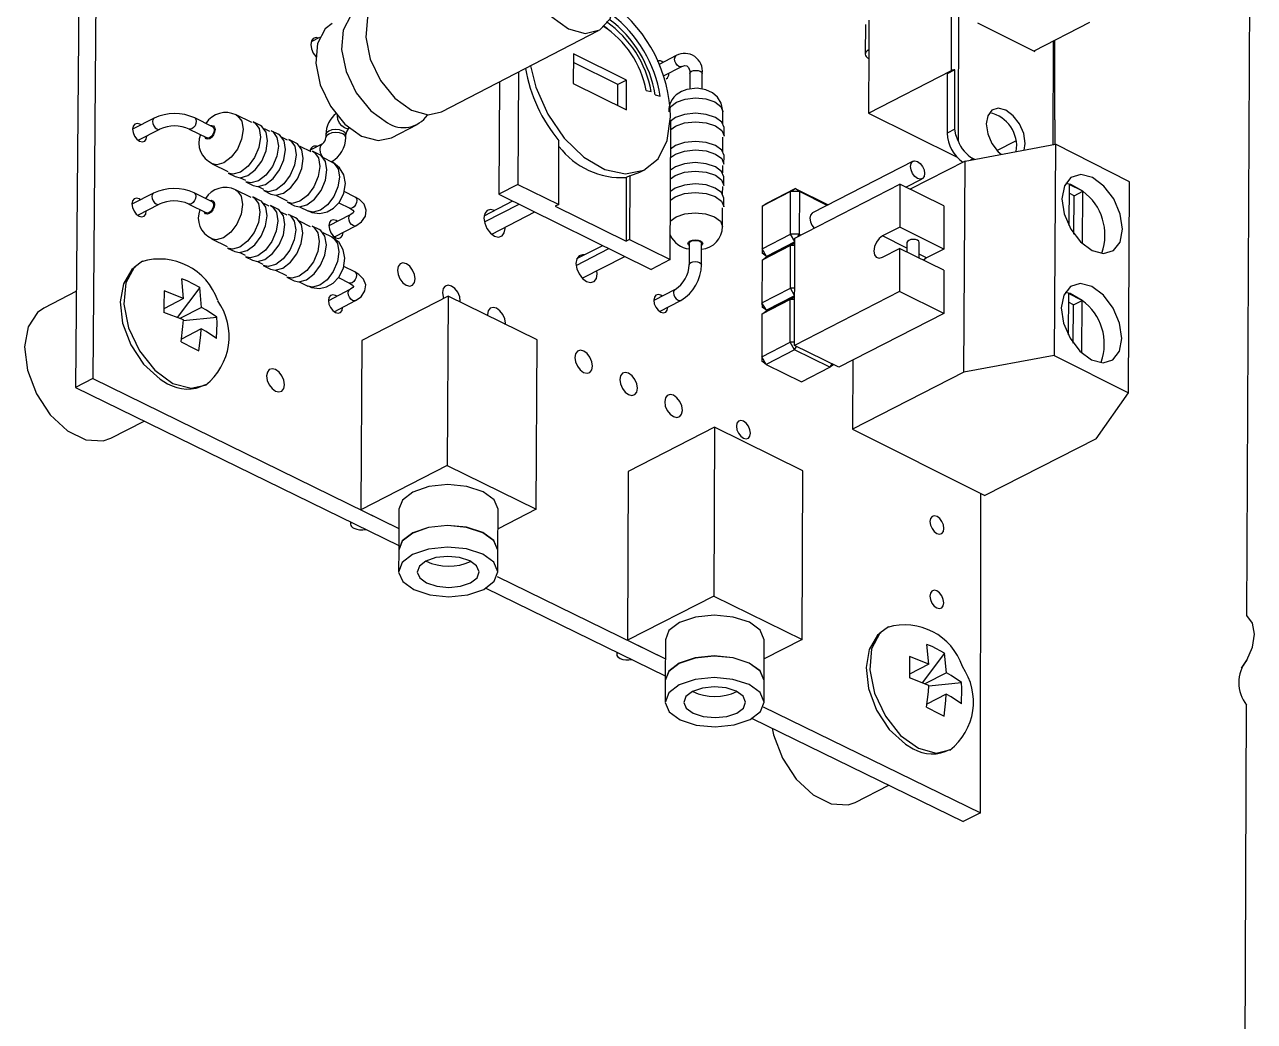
# Model space of a CAD drawing. Extents: x 0 to 155, y 0 to 203.
# Drawn here: x 88.17 to 97, y 145.72 to 152.87 of the extents above; entities that cross this region are included whole.
import ezdxf

# ---------------------------------------------------------------- set-up
doc = ezdxf.new("R2010")
doc.units = 0
doc.layers.get('0').update_dxf_attribs({"linetype": 'CONTINUOUS'})

msp = doc.modelspace()

# ---------------------------------------------------------------- linework, layer by layer
at = {"color": 7, "linetype": 'CONTINUOUS'}
for p, q in [((88.6174, 159.4259), (88.5393, 150.2662)), ((96.943, 148.6303), (96.9737, 155.5012)), ((88.6886, 153.4061), (88.6628, 150.3301)), ((94.2305, 152.9011), (94.2299, 152.6889)), ((91.164, 152.2435), (92.2904, 152.8267)), ((92.3553, 152.8391), (92.3267, 152.8603)), ((94.2055, 152.8701), (94.2048, 152.6578)), ((95.4145, 152.6795), (95.0125, 152.88)), ((95.8128, 152.8845), (95.4145, 152.6795)), ((90.2906, 152.7779), (90.2288, 152.7458)), ((95.5637, 152.1877), (95.5645, 152.7567)), ((92.1109, 152.6606), (92.1099, 152.4469)), ((92.4915, 152.472), (92.1109, 152.6606)), ((92.8477, 152.6472), (92.726, 152.5843)), ((94.2299, 152.6889), (94.2286, 152.2338)), ((95.4145, 152.6795), (95.4208, 152.6763)), ((95.4208, 152.6763), (95.4208, 152.6827)), ((92.4299, 152.4401), (92.1106, 152.5983)), ((92.7576, 152.5013), (92.8882, 152.5688)), ((94.8474, 152.5449), (94.7928, 152.5168)), ((94.8465, 152.1194), (94.8474, 152.5449)), ((91.5812, 152.4595), (91.5769, 151.6534)), ((91.7168, 152.5297), (91.7126, 151.7235)), ((92.4915, 152.472), (92.4299, 152.4401)), ((92.4906, 152.2584), (92.4915, 152.472)), ((92.7953, 152.5195), (92.7953, 152.5208)), ((92.9464, 152.5196), (92.946, 152.407)), ((93.0343, 152.407), (93.0347, 152.5193)), ((94.2286, 152.2338), (94.8223, 152.5396)), ((94.7928, 152.5168), (94.7918, 152.0914)), ((92.1099, 152.4469), (92.4906, 152.2584)), ((92.4292, 152.2888), (92.4299, 152.4401)), ((92.6318, 152.3968), (92.6687, 152.3898)), ((92.6967, 152.3655), (92.7339, 152.3566)), ((89.1026, 152.1991), (88.9486, 152.1191)), ((89.5226, 152.1373), (89.3944, 152.2004)), ((89.8043, 152.167), (89.6919, 152.2224)), ((92.8436, 152.2032), (92.8051, 152.1752)), ((93.1834, 152.1603), (93.1837, 152.2446)), ((94.2286, 152.2338), (94.8637, 151.918)), ((95.5637, 152.188), (95.5634, 152.0107)), ((95.5637, 152.1873), (95.5637, 152.188)), ((88.9896, 152.0401), (89.1436, 152.1201)), ((89.1426, 152.1196), (89.1436, 152.1201)), ((89.3551, 152.1206), (89.4833, 152.0575)), ((89.8658, 152.1465), (89.8146, 152.1718)), ((89.9323, 152.1039), (89.8938, 152.1228)), ((89.9938, 152.0834), (89.9426, 152.1087)), ((90.5015, 152.1266), (90.5032, 152.1274)), ((90.8059, 152.0581), (90.991, 152.154)), ((92.805, 151.1841), (92.8089, 152.1627)), ((92.8089, 152.1627), (92.8088, 152.1781)), ((93.192, 152.0694), (93.1922, 152.1303)), ((94.8465, 152.1194), (94.7918, 152.0914)), ((89.0509, 152.0704), (89.0509, 152.072)), ((90.0603, 152.0408), (90.0218, 152.0597)), ((90.1218, 152.0204), (90.0706, 152.0456)), ((90.3117, 152.0142), (90.2236, 151.9685)), ((90.3357, 152.0816), (90.3356, 152.0602)), ((90.4776, 152.0592), (90.4777, 152.0806)), ((92.0052, 151.5791), (92.0074, 152.0371)), ((93.1827, 151.9587), (93.1831, 152.0618)), ((94.9214, 151.8914), (95.5683, 152.0116)), ((95.1497, 151.9676), (95.2845, 152.0369)), ((95.5683, 152.0116), (95.5593, 150.4953)), ((96.1014, 151.7427), (95.5683, 152.0116)), ((90.2295, 151.9573), (90.1498, 151.9966)), ((90.291, 151.9369), (90.2398, 151.9622)), ((92.8428, 152.0015), (92.8081, 151.9774)), ((93.1912, 151.8677), (93.1914, 151.9287)), ((89.519, 151.8713), (89.6314, 151.816)), ((90.3829, 151.8817), (90.319, 151.9132)), ((90.3736, 151.8863), (90.3771, 151.8881)), ((92.8422, 151.849), (92.8075, 151.825)), ((93.1822, 151.8062), (93.1824, 151.8601)), ((94.5478, 151.8902), (93.8258, 151.5189)), ((94.9214, 151.8914), (94.5272, 151.6887)), ((94.9113, 150.3754), (94.9214, 151.8914)), ((94.979, 151.9084), (94.9883, 151.9038)), ((89.6338, 151.8049), (89.6851, 151.7797)), ((89.7209, 151.7719), (89.7594, 151.753)), ((92.4905, 151.7732), (92.4885, 151.3155)), ((92.5152, 151.7859), (92.4905, 151.7732)), ((92.5152, 151.7859), (92.5132, 151.3282)), ((92.5152, 151.7859), (92.5883, 151.8114)), ((92.5883, 151.8114), (92.6253, 151.8305)), ((93.1907, 151.7152), (93.1909, 151.7762)), ((94.4955, 151.7045), (94.6125, 151.7646)), ((89.0983, 151.6614), (88.9442, 151.5815)), ((89.5185, 151.5997), (89.3903, 151.6628)), ((89.8003, 151.6297), (89.6879, 151.685)), ((89.7619, 151.7418), (89.8131, 151.7166)), ((89.849, 151.7089), (89.8874, 151.6899)), ((89.8899, 151.6788), (89.9411, 151.6536)), ((90.5461, 151.6329), (90.4668, 151.672)), ((91.7126, 151.7235), (91.5769, 151.6534)), ((91.7126, 151.7235), (92.0052, 151.5791)), ((92.8416, 151.6965), (92.8069, 151.6724)), ((93.1816, 151.6537), (93.1818, 151.7076)), ((93.6694, 151.6718), (93.4661, 151.5672)), ((93.4977, 151.5896), (93.701, 151.6942)), ((93.6684, 151.3656), (93.6694, 151.6718)), ((93.6694, 151.6718), (93.701, 151.6942)), ((93.7317, 151.672), (93.6694, 151.6718)), ((93.6991, 151.3388), (94.4522, 151.7259)), ((93.7317, 151.672), (93.701, 151.6942)), ((93.701, 151.6942), (93.9383, 151.5767)), ((93.7317, 151.672), (93.7308, 151.3658)), ((93.9313, 151.5732), (93.7317, 151.672)), ((94.4522, 151.7259), (94.4515, 151.417)), ((94.769, 151.5688), (94.4522, 151.7259)), ((95.6667, 151.7236), (95.665, 151.4276)), ((95.703, 151.6424), (95.6664, 151.6609)), ((95.7648, 151.6741), (95.6667, 151.7236)), ((95.703, 151.6424), (95.7648, 151.6741)), ((95.7626, 151.2972), (95.7648, 151.6741)), ((96.0932, 150.2272), (96.1014, 151.7427)), ((88.9852, 151.5025), (89.1393, 151.5824)), ((89.1384, 151.582), (89.1393, 151.5824)), ((89.351, 151.5829), (89.4792, 151.5198)), ((89.8619, 151.6093), (89.8106, 151.6345)), ((89.9284, 151.5666), (89.8899, 151.5856)), ((89.99, 151.5462), (89.9387, 151.5715)), ((89.977, 151.6459), (90.0567, 151.6066)), ((90.0592, 151.5955), (90.1103, 151.5703)), ((90.4284, 151.5919), (90.5069, 151.5532)), ((91.4703, 151.4987), (91.6756, 151.6047)), ((91.4721, 151.4539), (91.7209, 151.5823)), ((91.5769, 151.6534), (92.6692, 151.1142)), ((92.0052, 151.5791), (91.9805, 151.5663)), ((93.1901, 151.5627), (93.1904, 151.6237)), ((93.4661, 151.5672), (93.4977, 151.5896)), ((95.7014, 151.367), (95.703, 151.6424)), ((89.0466, 151.5328), (89.0466, 151.5343)), ((90.0564, 151.5036), (90.018, 151.5225)), ((90.118, 151.4832), (90.0668, 151.5084)), ((90.1462, 151.5625), (90.2102, 151.5311)), ((90.5104, 151.5058), (90.3566, 151.4263)), ((91.5252, 151.3658), (91.8353, 151.5259)), ((91.9805, 151.5663), (92.4885, 151.3155)), ((93.1808, 151.4213), (93.1813, 151.5551)), ((93.4661, 151.5672), (93.4651, 151.261)), ((94.769, 151.5688), (94.7684, 151.2599)), ((90.2258, 151.4203), (90.146, 151.4595)), ((90.2873, 151.3999), (90.2361, 151.4251)), ((90.3973, 151.3474), (90.5512, 151.4269)), ((91.6213, 151.4073), (91.6211, 151.4153)), ((94.4515, 151.417), (94.3279, 151.3535)), ((94.7684, 151.2599), (94.4515, 151.417)), ((89.5151, 151.3336), (89.6275, 151.2784)), ((90.3793, 151.3447), (90.3153, 151.3762)), ((90.4584, 151.3775), (90.4584, 151.379)), ((92.5132, 151.3282), (92.4885, 151.3155)), ((92.5132, 151.3282), (92.805, 151.1841)), ((93.4651, 151.261), (93.6684, 151.3656)), ((93.699, 151.3114), (93.4965, 151.2073)), ((93.4965, 151.2028), (93.699, 151.3069)), ((93.6682, 151.2848), (93.699, 151.3067)), ((93.7308, 151.3658), (93.6684, 151.3656)), ((93.699, 151.3133), (93.6684, 151.3656)), ((93.6968, 150.5685), (93.6991, 151.3388)), ((93.7221, 151.3506), (93.7308, 151.3658)), ((93.7308, 151.3658), (93.7415, 151.3605)), ((94.504, 151.3068), (94.5039, 151.2382)), ((94.5921, 151.1945), (94.5924, 151.3066)), ((89.63, 151.2672), (89.6813, 151.242)), ((89.7172, 151.2343), (89.7557, 151.2154)), ((92.1302, 151.1423), (92.3662, 151.2638)), ((92.1364, 151.1911), (92.3209, 151.2862)), ((92.9417, 151.3001), (92.9412, 151.1475)), ((93.0295, 151.1471), (93.0301, 151.2998)), ((93.6682, 151.2848), (93.4648, 151.1803)), ((93.4965, 151.2073), (93.4651, 151.261)), ((93.4651, 151.261), (93.4658, 151.2296)), ((93.4965, 151.2073), (93.4658, 151.2296)), ((93.6672, 150.9784), (93.6682, 151.2848)), ((93.699, 151.2849), (93.6682, 151.2848)), ((94.3275, 151.2008), (94.4512, 151.2643)), ((94.4512, 151.2643), (94.4505, 150.955)), ((94.7682, 151.1073), (94.4512, 151.2643)), ((94.7684, 151.2599), (94.6448, 151.1965)), ((89.7581, 151.2043), (89.8094, 151.1791)), ((89.8453, 151.1714), (89.8837, 151.1525)), ((89.8862, 151.1413), (89.9374, 151.1162)), ((90.5427, 151.0959), (90.4633, 151.135)), ((92.1748, 151.0501), (92.4804, 151.2074)), ((92.805, 151.1841), (92.6692, 151.1142)), ((93.4648, 151.1803), (93.4638, 150.8739)), ((93.4648, 151.1803), (93.4965, 151.2028)), ((93.4965, 151.2073), (93.501, 151.2051)), ((94.6448, 151.1965), (94.6222, 151.1796)), ((89.3147, 150.9046), (89.3017, 151.0469)), ((89.9734, 151.1084), (90.0531, 151.0692)), ((90.0556, 151.0581), (90.1068, 151.0329)), ((90.4251, 151.0548), (90.5035, 151.0162)), ((92.2815, 151.0817), (92.2795, 151.104)), ((94.7682, 151.1073), (94.7676, 150.7982)), ((88.5451, 150.9566), (88.3111, 150.8354)), ((89.3147, 150.9046), (89.1744, 150.9593)), ((89.43, 150.983), (89.2687, 150.7682)), ((89.443, 150.8407), (89.43, 150.983)), ((90.1427, 151.0252), (90.2067, 150.9938)), ((90.507, 150.969), (90.3531, 150.8895)), ((92.8412, 150.9704), (92.6876, 150.8915)), ((93.4638, 150.8739), (93.6672, 150.9784)), ((93.698, 150.9785), (93.6672, 150.9784)), ((93.6979, 150.9261), (93.6672, 150.9784)), ((94.4505, 150.955), (93.6968, 150.5685)), ((94.7676, 150.7982), (94.4505, 150.955)), ((89.3147, 150.9046), (89.173, 150.8313)), ((90.3937, 150.8106), (90.5477, 150.89)), ((91.2121, 150.9216), (90.5943, 150.6031)), ((91.2121, 150.9216), (91.2052, 149.7067)), ((91.85, 150.6076), (91.2121, 150.9216)), ((92.728, 150.8129), (92.8816, 150.8918)), ((93.667, 150.8975), (93.4635, 150.7931)), ((93.4953, 150.8202), (93.4638, 150.8739)), ((93.4638, 150.8739), (93.4646, 150.8425)), ((93.4952, 150.8156), (93.6978, 150.9196)), ((93.6979, 150.9242), (93.4953, 150.8202)), ((93.6661, 150.5908), (93.667, 150.8975)), ((93.667, 150.8975), (93.6978, 150.9195)), ((93.6978, 150.8977), (93.667, 150.8975)), ((95.6621, 150.9411), (95.6604, 150.6442)), ((95.6985, 150.8601), (95.6618, 150.8785)), ((95.7603, 150.8917), (95.6621, 150.9411)), ((95.6985, 150.8601), (95.7603, 150.8917)), ((95.7581, 150.5137), (95.7603, 150.8917)), ((89.3127, 150.751), (89.1724, 150.8058)), ((89.443, 150.8407), (89.2881, 150.7606)), ((90.455, 150.8407), (90.455, 150.8421)), ((93.4635, 150.7931), (93.4625, 150.4864)), ((93.4635, 150.7931), (93.4952, 150.8156)), ((93.4953, 150.8202), (93.4646, 150.8425)), ((93.4953, 150.8202), (93.4998, 150.8179)), ((94.7676, 150.7982), (94.0139, 150.412)), ((95.6969, 150.5836), (95.6985, 150.8601)), ((89.3124, 150.7461), (89.5535, 150.7706)), ((89.4411, 150.6872), (89.2985, 150.6135)), ((90.5943, 150.6031), (90.5866, 149.389)), ((91.844, 149.3936), (91.85, 150.6076)), ((93.4625, 150.4864), (93.6661, 150.5908)), ((93.6975, 150.5371), (93.494, 150.4327)), ((93.6969, 150.5909), (93.6661, 150.5908)), ((93.6975, 150.5371), (93.6661, 150.5908)), ((94.0139, 150.412), (93.6968, 150.5685)), ((93.6975, 150.5371), (93.7114, 150.5613)), ((93.9515, 150.4118), (93.6975, 150.5371)), ((93.494, 150.4327), (93.4625, 150.4864)), ((93.4625, 150.4864), (93.4633, 150.4551)), ((93.494, 150.4327), (93.4633, 150.4551)), ((93.494, 150.4327), (93.7479, 150.3075)), ((93.9653, 150.436), (93.9515, 150.4118)), ((93.9772, 150.4301), (93.9515, 150.4118)), ((94.1161, 150.4644), (94.1124, 149.9668)), ((95.5593, 150.4953), (94.9113, 150.3754)), ((95.5593, 150.4953), (96.0932, 150.2272)), ((93.7479, 150.3075), (93.9515, 150.4118)), ((94.9113, 150.3754), (94.1124, 149.9668)), ((88.6628, 150.3301), (88.5393, 150.2662)), ((88.5393, 150.2662), (90.858, 149.1324)), ((88.6628, 150.3301), (90.8587, 149.2559)), ((95.8622, 149.8987), (96.0932, 150.2272)), ((88.7935, 149.9029), (89.0313, 150.0256)), ((93.1221, 149.9816), (92.5042, 149.665)), ((93.1221, 149.9816), (93.1177, 148.7693)), ((93.7561, 149.6696), (93.1221, 149.9816)), ((94.1124, 149.9668), (95.0632, 149.4912)), ((95.8622, 149.8987), (95.0632, 149.4912)), ((91.2052, 149.7067), (90.5866, 149.389)), ((91.2052, 149.7067), (91.844, 149.3936)), ((92.5042, 149.665), (92.499, 148.4535)), ((93.7526, 148.4581), (93.7561, 149.6696)), ((95.0307, 147.2149), (95.0344, 149.5057)), ((90.5866, 149.389), (90.8587, 149.2559)), ((90.8596, 149.3935), (90.8578, 149.1011)), ((91.5694, 149.097), (91.571, 149.3894)), ((91.844, 149.3936), (91.5702, 149.2533)), ((90.5114, 149.3019), (90.5113, 149.2862)), ((90.8578, 149.0995), (90.8569, 148.9455)), ((91.5686, 148.9414), (91.5694, 149.0954)), ((91.5633, 148.9112), (92.7706, 148.3206)), ((91.4833, 148.8266), (92.7702, 148.1974)), ((93.1177, 148.7693), (92.499, 148.4535)), ((93.1177, 148.7693), (93.7526, 148.4581)), ((92.499, 148.4535), (92.7706, 148.3206)), ((92.7712, 148.4572), (92.77, 148.1654)), ((93.4794, 148.1628), (93.4804, 148.4546)), ((93.7526, 148.4581), (93.4799, 148.3192)), ((94.6607, 148.2818), (94.6468, 148.4233)), ((92.4216, 148.3678), (92.4215, 148.352)), ((94.6607, 148.2818), (94.5225, 148.3356)), ((94.773, 148.3605), (94.6122, 148.1475)), ((94.7869, 148.2189), (94.773, 148.3605)), ((94.6607, 148.2818), (94.522, 148.2112)), ((94.7869, 148.2189), (94.6315, 148.14)), ((92.77, 148.1638), (92.7694, 148.0101)), ((93.4789, 148.0075), (93.4794, 148.1612)), ((94.6596, 148.1291), (94.5214, 148.1829)), ((94.6595, 148.1263), (94.8952, 148.15)), ((94.7858, 148.0663), (94.6465, 147.9955)), ((93.4734, 147.9768), (95.0307, 147.2149)), ((96.9221, 143.9691), (96.9401, 147.9881)), ((93.3932, 147.8927), (94.9071, 147.1524)), ((94.1333, 147.2905), (94.3745, 147.4128)), ((95.0307, 147.2149), (94.9071, 147.1524))]:
    msp.add_line(p, q, dxfattribs=at)
at = {"color": 8, "linetype": 'CONTINUOUS'}
for p, q in [((94.8223, 152.5396), (94.8255, 153.9604)), ((94.8753, 153.9862), (94.871, 152.0367)), ((95.5529, 152.0088), (95.554, 152.7513)), ((90.3771, 151.8881), (90.3732, 151.8865)), ((94.979, 151.9084), (94.9596, 151.8985)), ((94.5039, 151.2663), (94.3279, 151.3535)), ((94.6448, 151.1965), (94.5922, 151.2226))]:
    msp.add_line(p, q, dxfattribs=at)
at = {"color": 7, "linetype": 'CONTINUOUS'}
for points in [[(92.0757, 152.8387), (92.1957, 152.8062), (92.2997, 152.8319), (92.3737, 152.9124), (92.4077, 153.0367), (92.3971, 153.1881), (92.3434, 153.3462), (92.2538, 153.4895), (92.1404, 153.5989), (92.0185, 153.6595), (91.9045, 153.6631), (91.8139, 153.6093), (91.7588, 153.5052), (91.7468, 153.3648), (91.7795, 153.2073), (91.8525, 153.0538), (91.9559, 152.9251), (92.0757, 152.8387)], [(90.6686, 152.9939), (90.6061, 152.9887), (90.5153, 152.9348), (90.4601, 152.8307), (90.4479, 152.6906), (90.4804, 152.5333), (90.5532, 152.3801), (90.6565, 152.2518), (90.7763, 152.1657)], [(90.7386, 153.0633), (90.6881, 153.0245), (90.6329, 152.9205), (90.6207, 152.7803), (90.6533, 152.623), (90.7261, 152.4698), (90.8294, 152.3414), (90.9492, 152.2552)], [(90.3808, 152.8774), (90.3303, 152.8387), (90.275, 152.7346), (90.2628, 152.5945), (90.2952, 152.4373), (90.368, 152.2841), (90.4713, 152.1559), (90.5911, 152.0698)], [(90.2817, 152.7732), (90.2648, 152.7764), (90.2447, 152.7703), (90.2312, 152.7529), (90.2264, 152.727), (90.2309, 152.6964), (90.244, 152.6659), (90.2639, 152.64), (90.267, 152.637)], [(94.2299, 152.6889), (94.2191, 152.6821), (94.2112, 152.6744), (94.2064, 152.666), (94.2049, 152.6573), (94.2067, 152.6486), (94.2119, 152.6402), (94.2202, 152.6326), (94.2297, 152.6267)], [(91.8039, 152.5749), (91.8419, 152.4211), (91.9265, 152.2284), (92.0444, 152.0562), (92.1851, 151.9199), (92.336, 151.8316), (92.4837, 151.7992), (92.6151, 151.8255), (92.7184, 151.908), (92.7847, 152.0395), (92.8079, 152.2082)], [(92.8882, 152.5688), (92.9092, 152.5761), (92.9239, 152.5753), (92.9377, 152.5622), (92.9452, 152.5378), (92.9464, 152.5196)], [(93.1828, 152.2445), (93.1837, 152.2502), (93.171, 152.3067), (93.1442, 152.3491), (93.108, 152.3803), (93.0615, 152.4022), (92.9992, 152.4132), (92.924, 152.4044), (92.8867, 152.3897)], [(90.9492, 152.2552), (91.0692, 152.2229), (91.164, 152.2435)], [(93.1922, 152.1303), (93.1922, 152.1318), (93.1757, 152.1711), (93.1308, 152.2042), (93.0644, 152.2262), (92.9864, 152.2338), (92.9089, 152.2257), (92.8436, 152.2032)], [(95.3451, 151.9701), (95.3518, 152.0181), (95.3413, 152.0879), (95.3111, 152.1576), (95.266, 152.2167), (95.2126, 152.2561), (95.1592, 152.2699), (95.1138, 152.2559), (95.0835, 152.2162), (95.0727, 152.157), (95.0832, 152.0872), (95.1134, 152.0174), (95.1586, 151.9583), (95.1798, 151.9394)], [(89.0098, 152.1509), (89.0002, 152.1567), (88.9806, 152.1617), (88.9639, 152.1566), (88.9526, 152.1422), (88.9486, 152.1207), (88.9523, 152.0954), (88.9632, 152.07), (88.9797, 152.0486), (88.9992, 152.0343), (89.0188, 152.0293), (89.0355, 152.0344), (89.0468, 152.0488), (89.0509, 152.0704)], [(89.5226, 152.1373), (89.5249, 152.1358), (89.5315, 152.1268), (89.5338, 152.1134), (89.5313, 152.0975), (89.5245, 152.0816), (89.5145, 152.068), (89.5026, 152.059), (89.4908, 152.0558), (89.4833, 152.0575)], [(89.6851, 151.7797), (89.7199, 151.7719), (89.7741, 151.7866), (89.8286, 151.8282), (89.8749, 151.8904), (89.9061, 151.9636), (89.9174, 152.0367), (89.9071, 152.0987), (89.8767, 152.14), (89.8658, 152.1465)], [(89.8146, 152.1718), (89.8255, 152.1652), (89.8558, 152.1239), (89.8662, 152.062), (89.8549, 151.9888), (89.8237, 151.9156), (89.7773, 151.8534), (89.7229, 151.8118)], [(89.9426, 152.1087), (89.9535, 152.1021), (89.9839, 152.0608), (89.9942, 151.9989), (89.9829, 151.9257), (89.9517, 151.8525), (89.9054, 151.7904), (89.851, 151.7488)], [(92.8087, 152.1181), (92.8433, 152.1422), (92.9086, 152.1647), (92.9862, 152.1728), (93.0641, 152.1653), (93.1306, 152.1433), (93.1755, 152.1101), (93.1919, 152.0709), (93.192, 152.0694)], [(94.871, 152.0367), (94.8543, 152.0787), (94.8465, 152.1194)], [(89.8131, 151.7166), (89.8479, 151.7089), (89.9022, 151.7236), (89.9566, 151.7652), (90.0029, 151.8273), (90.0341, 151.9005), (90.0454, 151.9736), (90.0351, 152.0356), (90.0047, 152.0769), (89.9938, 152.0834)], [(89.9411, 151.6536), (89.9759, 151.6459), (90.0302, 151.6605), (90.0846, 151.7021), (90.1309, 151.7642), (90.1621, 151.8374), (90.1734, 151.9106), (90.163, 151.9725), (90.1326, 152.0138), (90.1218, 152.0204)], [(90.0706, 152.0456), (90.0815, 152.039), (90.1119, 151.9977), (90.1222, 151.9358), (90.1109, 151.8627), (90.0797, 151.7895), (90.0334, 151.7273), (89.979, 151.6858)], [(90.5911, 152.0698), (90.7111, 152.0375), (90.8059, 152.0581)], [(93.1914, 151.9287), (93.1914, 151.9302), (93.175, 151.9694), (93.1301, 152.0026), (93.0636, 152.0246), (92.9856, 152.0321), (92.9081, 152.024), (92.8428, 152.0015)], [(90.1103, 151.5703), (90.1452, 151.5625), (90.1994, 151.5772), (90.2538, 151.6188), (90.3002, 151.6809), (90.3313, 151.754), (90.3426, 151.8272), (90.3322, 151.8891), (90.3018, 151.9304), (90.291, 151.9369)], [(90.2398, 151.9622), (90.2507, 151.9556), (90.2811, 151.9143), (90.2915, 151.8524), (90.2802, 151.7793), (90.249, 151.7061), (90.2027, 151.644), (90.1482, 151.6024)], [(92.8079, 151.9164), (92.8425, 151.9405), (92.9079, 151.963), (92.9854, 151.9711), (93.0634, 151.9636), (93.1299, 151.9416), (93.1748, 151.9084), (93.1912, 151.8692), (93.1912, 151.8677)], [(90.2113, 151.5335), (90.2347, 151.5214), (90.2922, 151.5147), (90.3439, 151.5262), (90.3905, 151.5526), (90.4325, 151.5961), (90.465, 151.6599), (90.4756, 151.7311), (90.4637, 151.7923), (90.4331, 151.8432), (90.3869, 151.8797), (90.382, 151.8811)], [(93.1909, 151.7762), (93.1909, 151.7777), (93.1744, 151.8169), (93.1295, 151.8501), (93.063, 151.8721), (92.9851, 151.8796), (92.9075, 151.8715), (92.8422, 151.849)], [(94.5803, 151.8884), (94.5996, 151.8741), (94.6159, 151.8528), (94.6268, 151.8276), (94.6306, 151.8023), (94.6267, 151.7809), (94.6158, 151.7666), (94.5994, 151.7615), (94.58, 151.7664), (94.5607, 151.7806), (94.5444, 151.802), (94.5335, 151.8272), (94.5297, 151.8524), (94.5336, 151.8739), (94.5446, 151.8882), (94.561, 151.8933), (94.5803, 151.8884)], [(89.7229, 151.8118), (89.6687, 151.7971), (89.6338, 151.8049)], [(89.851, 151.7488), (89.7967, 151.7341), (89.7619, 151.7418)], [(92.8073, 151.764), (92.8419, 151.788), (92.9073, 151.8105), (92.9848, 151.8186), (93.0628, 151.8111), (93.1293, 151.7891), (93.1742, 151.7559), (93.1907, 151.7167), (93.1907, 151.7152)], [(95.8344, 151.7731), (95.7512, 151.795), (95.6805, 151.7737), (95.6329, 151.7125), (95.6158, 151.6205), (95.6318, 151.5118), (95.6783, 151.4031), (95.7484, 151.3108), (95.8314, 151.249), (95.9145, 151.2271), (95.9852, 151.2485), (96.0327, 151.3098), (96.0498, 151.4018), (96.0338, 151.5104), (95.9873, 151.619), (95.9173, 151.7113), (95.8344, 151.7731)], [(89.979, 151.6858), (89.9247, 151.6711), (89.8899, 151.6788)], [(92.8067, 151.6114), (92.8413, 151.6355), (92.9067, 151.658), (92.9843, 151.6661), (93.0623, 151.6585), (93.1288, 151.6365), (93.1737, 151.6034), (93.1901, 151.5642), (93.1901, 151.5627)], [(93.1904, 151.6237), (93.1903, 151.6252), (93.1739, 151.6644), (93.129, 151.6976), (93.0625, 151.7196), (92.9845, 151.7271), (92.9069, 151.719), (92.8416, 151.6965)], [(95.7648, 151.6741), (95.6791, 151.7228), (95.6425, 151.7308)], [(89.0056, 151.6133), (88.9959, 151.6192), (88.9763, 151.6242), (88.9595, 151.6191), (88.9483, 151.6046), (88.9442, 151.5831), (88.9479, 151.5577), (88.9588, 151.5324), (88.9753, 151.5109), (88.9949, 151.4966), (89.0145, 151.4917), (89.0312, 151.4968), (89.0425, 151.5112), (89.0466, 151.5328), (89.0466, 151.5328)], [(89.5185, 151.5997), (89.5209, 151.5982), (89.5275, 151.5893), (89.5298, 151.5758), (89.5273, 151.5598), (89.5205, 151.5439), (89.5104, 151.5304), (89.4986, 151.5213), (89.4868, 151.5182), (89.4792, 151.5198)], [(89.6813, 151.242), (89.716, 151.2343), (89.7702, 151.249), (89.8247, 151.2906), (89.8711, 151.3527), (89.9023, 151.426), (89.9136, 151.4992), (89.9033, 151.5612), (89.8729, 151.6026), (89.8619, 151.6093)], [(89.8106, 151.6345), (89.8216, 151.6278), (89.852, 151.5865), (89.8623, 151.5244), (89.851, 151.4512), (89.8198, 151.3779), (89.7734, 151.3158), (89.719, 151.2742)], [(89.9387, 151.5715), (89.9497, 151.5648), (89.9801, 151.5234), (89.9905, 151.4614), (89.9792, 151.3882), (89.948, 151.3149), (89.9016, 151.2528), (89.8471, 151.2112)], [(90.1482, 151.6024), (90.094, 151.5877), (90.0592, 151.5955)], [(90.5512, 151.4269), (90.5907, 151.4545), (90.6191, 151.4958), (90.6244, 151.5393), (90.6087, 151.5811), (90.5757, 151.6151), (90.5461, 151.6329)], [(89.8094, 151.1791), (89.8441, 151.1713), (89.8984, 151.186), (89.9528, 151.2276), (89.9992, 151.2897), (90.0304, 151.363), (90.0417, 151.4362), (90.0313, 151.4982), (90.0009, 151.5396), (89.99, 151.5462)], [(89.9374, 151.1162), (89.9722, 151.1084), (90.0264, 151.1231), (90.0809, 151.1646), (90.1273, 151.2267), (90.1585, 151.3), (90.1697, 151.3732), (90.1594, 151.4352), (90.129, 151.4766), (90.118, 151.4832)], [(90.0668, 151.5084), (90.0778, 151.5018), (90.1082, 151.4604), (90.1185, 151.3984), (90.1072, 151.3252), (90.076, 151.2519), (90.0297, 151.1898), (89.9752, 151.1482)], [(90.5069, 151.5532), (90.5278, 151.5398), (90.5358, 151.53), (90.5363, 151.5281), (90.5312, 151.5205), (90.514, 151.5077), (90.5104, 151.5058)], [(91.5445, 151.537), (91.5164, 151.5439), (91.4916, 151.5363), (91.4749, 151.5147), (91.4689, 151.4825), (91.4745, 151.4445), (91.4909, 151.4067), (91.5155, 151.3746), (91.5446, 151.3532), (91.5738, 151.3458), (91.5987, 151.3535), (91.6153, 151.3751), (91.6213, 151.4073), (91.6213, 151.4073)], [(93.8258, 151.5189), (93.8226, 151.5169), (93.8116, 151.5026), (93.8076, 151.4811), (93.8114, 151.4559), (93.8223, 151.4307), (93.8379, 151.4101)], [(90.1068, 151.0329), (90.1415, 151.0252), (90.1958, 151.0398), (90.2502, 151.0813), (90.2966, 151.1435), (90.3278, 151.2167), (90.3391, 151.2899), (90.3287, 151.3519), (90.2983, 151.3932), (90.2873, 151.3999)], [(90.2361, 151.4251), (90.2471, 151.4184), (90.2775, 151.3771), (90.2879, 151.3151), (90.2766, 151.2419), (90.2454, 151.1686), (90.1991, 151.1065), (90.1446, 151.065)], [(90.4176, 151.4578), (90.4079, 151.4636), (90.3884, 151.4686), (90.3718, 151.4635), (90.3606, 151.4491), (90.3566, 151.4276), (90.3603, 151.4023), (90.3712, 151.377), (90.3877, 151.3556), (90.4071, 151.3414), (90.4266, 151.3365), (90.4432, 151.3416), (90.4544, 151.356), (90.4584, 151.3775), (90.4584, 151.3775)], [(90.2078, 150.9962), (90.2311, 150.9841), (90.2886, 150.9775), (90.3404, 150.9889), (90.387, 151.0154), (90.429, 151.0588), (90.4615, 151.1226), (90.4722, 151.194), (90.4602, 151.2552), (90.4296, 151.3061), (90.3834, 151.3426), (90.3784, 151.3441)], [(92.9417, 151.3001), (92.9449, 151.3083), (92.9543, 151.3156)], [(92.9543, 151.3156), (92.9685, 151.3205), (92.9853, 151.3222), (93.0023, 151.3206), (93.0168, 151.3158), (93.0265, 151.3086), (93.0301, 151.3001), (93.0301, 151.2998)], [(94.3279, 151.3535), (94.3042, 151.3355), (94.2841, 151.3087), (94.2707, 151.277), (94.2659, 151.2454), (94.2705, 151.2186), (94.2839, 151.2008), (94.3039, 151.1945), (94.3275, 151.2008)], [(94.5791, 151.3226), (94.5647, 151.3273), (94.5477, 151.329), (94.5309, 151.3272), (94.5166, 151.3223), (94.5072, 151.3151), (94.504, 151.3068)], [(94.5924, 151.3066), (94.5924, 151.3069), (94.5888, 151.3154), (94.5791, 151.3226)], [(89.719, 151.2742), (89.6647, 151.2595), (89.63, 151.2672)], [(92.187, 151.2172), (92.1768, 151.2181), (92.152, 151.2105), (92.1354, 151.1889), (92.1294, 151.1567), (92.135, 151.1188), (92.1514, 151.0809), (92.176, 151.0489), (92.2051, 151.0276), (92.2342, 151.0202), (92.259, 151.0279), (92.2756, 151.0495), (92.2815, 151.0817), (92.2815, 151.0817)], [(88.9669, 151.1306), (88.9427, 151.1142), (88.8823, 151.011), (88.8593, 150.8803), (88.8768, 150.7275), (88.9349, 150.572), (89.0271, 150.4328), (89.1452, 150.3254), (89.1995, 150.2935)], [(89.0194, 151.172), (88.9602, 151.1284), (88.8994, 151.0163), (88.8851, 150.865), (88.9193, 150.6949), (88.9974, 150.5291), (89.1087, 150.39), (89.2382, 150.2964)], [(89.8471, 151.2112), (89.7929, 151.1965), (89.7581, 151.2043)], [(89.9752, 151.1482), (89.9209, 151.1336), (89.8862, 151.1413)], [(90.9761, 151.0458), (90.9714, 151.0775), (90.9577, 151.1092), (90.9371, 151.136), (90.9127, 151.1538), (90.8883, 151.16), (90.8675, 151.1536), (90.8535, 151.1355), (90.8485, 151.1086), (90.8532, 151.0768), (90.8668, 151.0451), (90.8874, 151.0183), (90.9118, 151.0005), (90.9363, 150.9943), (90.9571, 151.0008), (90.971, 151.0188), (90.9761, 151.0458)], [(89.43, 150.983), (89.3393, 151.0313), (89.3017, 151.0469)], [(90.1446, 151.065), (90.0903, 151.0503), (90.0556, 151.0581)], [(90.5477, 150.89), (90.5873, 150.9175), (90.6157, 150.9589), (90.6211, 151.0023), (90.6054, 151.0441), (90.5724, 151.078), (90.5427, 151.0959)], [(89.1744, 150.9593), (89.1735, 150.8502), (89.1724, 150.8058)], [(90.5035, 151.0162), (90.5244, 151.0028), (90.5324, 150.993), (90.5328, 150.9912), (90.5278, 150.9837), (90.5107, 150.971), (90.507, 150.969)], [(91.2993, 150.8787), (91.2997, 150.8865), (91.295, 150.9182), (91.2813, 150.9499), (91.2607, 150.9767), (91.2364, 150.9945), (91.212, 151.0007), (91.1912, 150.9942), (91.1772, 150.9762), (91.1722, 150.9492), (91.1769, 150.9175), (91.181, 150.9055)], [(95.8299, 150.9905), (95.7467, 151.0124), (95.6759, 150.9909), (95.6283, 150.9295), (95.6112, 150.8373), (95.6271, 150.7285), (95.6737, 150.6196), (95.7439, 150.5273), (95.8269, 150.4655), (95.9102, 150.4438), (95.9809, 150.4653), (96.0284, 150.5268), (96.0455, 150.619), (96.0295, 150.7277), (95.983, 150.8365), (95.9129, 150.9288), (95.8299, 150.9905)], [(90.4141, 150.921), (90.4044, 150.9269), (90.3849, 150.9318), (90.3683, 150.9267), (90.3571, 150.9123), (90.3531, 150.8908), (90.3568, 150.8654), (90.3677, 150.8402), (90.3841, 150.8188), (90.4036, 150.8045), (90.4231, 150.7996), (90.4398, 150.8048), (90.4509, 150.8192), (90.455, 150.8407), (90.455, 150.8407)], [(92.7482, 150.9226), (92.7384, 150.9286), (92.719, 150.9335), (92.7026, 150.9284), (92.6915, 150.9141), (92.6876, 150.8927), (92.6913, 150.8675), (92.7022, 150.8423), (92.7185, 150.821), (92.7379, 150.8068), (92.7572, 150.8019), (92.7736, 150.8071), (92.7847, 150.8214), (92.7886, 150.8428), (92.7886, 150.8428)], [(95.7603, 150.8917), (95.6745, 150.9404), (95.6382, 150.9482)], [(88.3111, 150.8354), (88.2665, 150.8043), (88.1988, 150.7009), (88.1738, 150.5574), (88.1945, 150.3912), (88.2585, 150.2223), (88.3579, 150.0712), (88.4808, 149.956), (88.6124, 149.8908), (88.7367, 149.8834), (88.7935, 149.9029)], [(89.5535, 150.7706), (89.4783, 150.821), (89.443, 150.8407)], [(91.6225, 150.7196), (91.6229, 150.7274), (91.6182, 150.7591), (91.6046, 150.7908), (91.584, 150.8175), (91.5597, 150.8354), (91.5353, 150.8415), (91.5145, 150.8351), (91.5006, 150.817), (91.4956, 150.7901), (91.4959, 150.7819)], [(89.2959, 150.5933), (89.3101, 150.7052), (89.3127, 150.751)], [(89.5516, 150.6171), (89.5558, 150.728), (89.5535, 150.7706)], [(89.4243, 150.5294), (89.4384, 150.6413), (89.4411, 150.6872)], [(89.5516, 150.6171), (89.4764, 150.6675), (89.4411, 150.6872)], [(89.2959, 150.5933), (89.3901, 150.5467), (89.4243, 150.5294)], [(92.2482, 150.4197), (92.2434, 150.4514), (92.2298, 150.483), (92.2093, 150.5098), (92.185, 150.5276), (92.1606, 150.5337), (92.1399, 150.5272), (92.1261, 150.5092), (92.1211, 150.4823), (92.1258, 150.4506), (92.1394, 150.419), (92.16, 150.3922), (92.1843, 150.3744), (92.2086, 150.3683), (92.2293, 150.3747), (92.2432, 150.3928), (92.2482, 150.4197)], [(90.0384, 150.2866), (90.0337, 150.3184), (90.02, 150.3502), (89.9993, 150.377), (89.9748, 150.3949), (89.9503, 150.4011), (89.9294, 150.3946), (89.9153, 150.3764), (89.9102, 150.3494), (89.9149, 150.3175), (89.9286, 150.2858), (89.9493, 150.2589), (89.9738, 150.241), (89.9983, 150.2349), (90.0192, 150.2414), (90.0333, 150.2595), (90.0384, 150.2866)], [(92.5704, 150.2611), (92.5657, 150.2928), (92.5521, 150.3244), (92.5316, 150.3511), (92.5073, 150.3689), (92.483, 150.375), (92.4623, 150.3686), (92.4485, 150.3505), (92.4435, 150.3236), (92.4482, 150.2919), (92.4619, 150.2603), (92.4824, 150.2336), (92.5066, 150.2158), (92.531, 150.2097), (92.5516, 150.2161), (92.5655, 150.2342), (92.5704, 150.2611)], [(89.2382, 150.2964), (89.3684, 150.261), (89.4791, 150.2869)], [(92.8924, 150.1027), (92.8877, 150.1343), (92.874, 150.1659), (92.8535, 150.1926), (92.8293, 150.2104), (92.805, 150.2165), (92.7844, 150.21), (92.7705, 150.192), (92.7656, 150.1651), (92.7703, 150.1334), (92.7839, 150.1018), (92.8045, 150.0751), (92.8287, 150.0574), (92.853, 150.0512), (92.8736, 150.0577), (92.8875, 150.0758), (92.8924, 150.1027)], [(93.3811, 149.9388), (93.3773, 149.964), (93.3664, 149.9891), (93.3501, 150.0104), (93.3308, 150.0245), (93.3115, 150.0294), (93.2951, 150.0242), (93.2841, 150.0099), (93.2802, 149.9884), (93.2839, 149.9632), (93.2948, 149.9381), (93.3111, 149.9168), (93.3304, 149.9027), (93.3497, 149.8978), (93.3662, 149.9029), (93.3772, 149.9173), (93.3811, 149.9388)], [(91.571, 149.3894), (91.5709, 149.3926), (91.5417, 149.4607), (91.4628, 149.5183), (91.3462, 149.5566), (91.2096, 149.5697), (91.0739, 149.5556), (90.9597, 149.5165)], [(90.9597, 149.5165), (90.8845, 149.4583), (90.8596, 149.3935)], [(90.516, 149.2996), (90.5125, 149.2932), (90.5113, 149.2854), (90.5131, 149.2776), (90.5179, 149.2701), (90.5255, 149.2632), (90.5356, 149.2572)], [(91.5694, 149.097), (91.5694, 149.1002), (91.5402, 149.1683), (91.4613, 149.2258), (91.3446, 149.264), (91.2079, 149.2771), (91.0722, 149.263), (90.9579, 149.224), (90.8827, 149.1659), (90.8578, 149.1011)], [(94.7694, 149.2554), (94.7656, 149.2805), (94.7548, 149.3056), (94.7385, 149.3268), (94.7193, 149.3409), (94.7, 149.3457), (94.6837, 149.3406), (94.6728, 149.3262), (94.6689, 149.3048), (94.6727, 149.2796), (94.6836, 149.2545), (94.6998, 149.2333), (94.719, 149.2192), (94.7383, 149.2144), (94.7546, 149.2196), (94.7655, 149.234), (94.7694, 149.2554)], [(91.5694, 149.0954), (91.5694, 149.0986), (91.5402, 149.1667), (91.4612, 149.2243), (91.3446, 149.2625), (91.2079, 149.2756), (91.0721, 149.2615), (90.9579, 149.2224), (90.8827, 149.1643), (90.8578, 149.0995)], [(91.4682, 148.8184), (91.5436, 148.8764), (91.5685, 148.9446), (91.5394, 149.0127), (91.4604, 149.0702), (91.3437, 149.1084), (91.207, 149.1215), (91.0712, 149.1074), (90.957, 149.0684), (90.8818, 149.0103), (90.8569, 148.942), (90.8863, 148.874), (90.9653, 148.8166), (91.0819, 148.7784), (91.2184, 148.7654), (91.3541, 148.7794), (91.4682, 148.8184)], [(91.3725, 148.8652), (91.4195, 148.9015), (91.4351, 148.9442), (91.4169, 148.9867), (91.3675, 149.0226), (91.2946, 149.0465), (91.2092, 149.0547), (91.1243, 149.0459), (91.0529, 149.0215), (91.0059, 148.9852), (90.9904, 148.9425), (91.0087, 148.9), (91.058, 148.8641), (91.1309, 148.8402), (91.2163, 148.8321), (91.3011, 148.8409), (91.3725, 148.8652)], [(94.7684, 148.7211), (94.7646, 148.7463), (94.7537, 148.7714), (94.7375, 148.7926), (94.7182, 148.8067), (94.699, 148.8115), (94.6827, 148.8063), (94.6717, 148.7919), (94.6679, 148.7705), (94.6717, 148.7453), (94.6825, 148.7201), (94.6988, 148.6989), (94.718, 148.6848), (94.7373, 148.68), (94.7536, 148.6852), (94.7645, 148.6996), (94.7684, 148.7211)], [(92.8717, 148.5802), (92.7964, 148.5224), (92.7712, 148.4572)], [(93.4804, 148.4546), (93.4803, 148.4571), (93.4517, 148.5248), (93.3734, 148.582), (93.2573, 148.62), (93.1212, 148.633), (92.9858, 148.619), (92.8717, 148.5802)], [(96.9032, 148.2539), (96.9415, 148.3093), (96.9818, 148.4032), (96.9963, 148.4972), (96.9826, 148.577), (96.943, 148.6303)], [(94.3159, 148.5067), (94.2917, 148.4901), (94.2327, 148.388), (94.2105, 148.2582), (94.228, 148.1065), (94.2855, 147.9521), (94.3765, 147.8141), (94.4929, 147.7075), (94.5473, 147.6755)], [(94.3704, 148.5493), (94.3089, 148.5038), (94.2499, 148.392), (94.2368, 148.2415), (94.2712, 148.0726), (94.3487, 147.9082), (94.4586, 147.7705), (94.5861, 147.6782)], [(94.773, 148.3605), (94.6838, 148.408), (94.6468, 148.4233)], [(92.4263, 148.3655), (92.4229, 148.3591), (92.4215, 148.3513), (92.4233, 148.3436), (92.428, 148.3361), (92.4356, 148.3293), (92.4457, 148.3233)], [(93.4794, 148.1628), (93.4794, 148.1652), (93.4507, 148.2329), (93.3724, 148.2901), (93.2563, 148.3281), (93.1202, 148.3411), (92.9847, 148.3271), (92.8706, 148.2882), (92.7952, 148.2305), (92.77, 148.1654)], [(93.4794, 148.1612), (93.4794, 148.1637), (93.4507, 148.2313), (93.3724, 148.2885), (93.2563, 148.3265), (93.1202, 148.3395), (92.9847, 148.3255), (92.8706, 148.2867), (92.7952, 148.2289), (92.77, 148.1638)], [(94.5225, 148.3356), (94.5223, 148.227), (94.5214, 148.1829)], [(94.8952, 148.15), (94.8215, 148.1996), (94.7869, 148.2189)], [(93.3781, 147.8845), (93.4536, 147.9422), (93.4789, 148.01), (93.4502, 148.0776), (93.3719, 148.1348), (93.2558, 148.1728), (93.1196, 148.1858), (92.9841, 148.1718), (92.87, 148.133), (92.7946, 148.0752), (92.7694, 148.0074), (92.7983, 147.9398), (92.8767, 147.8827), (92.9927, 147.8448), (93.1287, 147.8318), (93.2641, 147.8458), (93.3781, 147.8845)], [(94.8942, 147.9974), (94.8978, 148.1077), (94.8952, 148.15)], [(93.2829, 147.9311), (93.3301, 147.9671), (93.3459, 148.0095), (93.3279, 148.0518), (93.279, 148.0875), (93.2064, 148.1112), (93.1213, 148.1194), (93.0367, 148.1106), (92.9653, 148.0864), (92.9182, 148.0503), (92.9025, 148.0079), (92.9205, 147.9656), (92.9695, 147.9299), (93.042, 147.9062), (93.127, 147.8981), (93.2116, 147.9069), (93.2829, 147.9311)], [(94.6437, 147.9723), (94.6572, 148.0835), (94.6596, 148.1291)], [(94.7699, 147.9095), (94.7834, 148.0207), (94.7858, 148.0663)], [(94.8942, 147.9974), (94.8205, 148.0469), (94.7858, 148.0663)], [(94.6437, 147.9723), (94.7363, 147.9265), (94.7699, 147.9095)], [(93.536, 147.8229), (93.5466, 147.7744), (93.6103, 147.6068), (93.7086, 147.4571), (93.8298, 147.3433), (93.9591, 147.2792), (94.081, 147.2725), (94.1333, 147.2905)], [(94.5861, 147.6782), (94.7139, 147.6436), (94.8197, 147.6685)]]:
    msp.add_lwpolyline(points, dxfattribs=at)
at = {"color": 8, "linetype": 'CONTINUOUS'}
for points in [[(92.8884, 152.5689), (92.8799, 152.5669), (92.8678, 152.57), (92.8557, 152.5789), (92.8455, 152.5922), (92.8387, 152.6079), (92.8364, 152.6237)], [(92.9589, 152.5351), (92.9731, 152.54), (92.99, 152.5418), (93.0069, 152.5401), (93.0213, 152.5353), (93.0311, 152.5281), (93.0347, 152.5196), (93.0347, 152.5193)], [(92.9464, 152.5196), (92.9495, 152.5278), (92.9589, 152.5351)], [(92.7953, 152.2461), (92.8091, 152.2823), (92.8503, 152.3143)], [(92.8503, 152.3143), (92.9128, 152.3358), (92.987, 152.3436), (93.0615, 152.3364), (93.1251, 152.3153), (93.168, 152.2836), (93.1837, 152.246), (93.1837, 152.2446)], [(89.1026, 152.1991), (89.1006, 152.1979), (89.0936, 152.1889), (89.091, 152.1754), (89.0933, 152.1595), (89.1002, 152.1436), (89.1105, 152.1302), (89.1228, 152.1212), (89.1351, 152.1181), (89.1426, 152.1196)], [(89.3944, 152.2004), (89.3968, 152.199), (89.4034, 152.19), (89.4056, 152.1765), (89.4031, 152.1606), (89.3964, 152.1447), (89.3863, 152.1312), (89.3744, 152.1221), (89.3627, 152.1189), (89.355, 152.1206)], [(89.6917, 152.2225), (89.7023, 152.2161), (89.7314, 152.1766), (89.7412, 152.1173), (89.7304, 152.0473), (89.7006, 151.9773), (89.6563, 151.9178), (89.6042, 151.878), (89.5523, 151.8639), (89.519, 151.8713)], [(90.5015, 152.1266), (90.488, 152.1234), (90.4685, 152.1284), (90.449, 152.1427), (90.4325, 152.1641), (90.4215, 152.1895), (90.4178, 152.2148), (90.4182, 152.2215)], [(89.5068, 152.145), (89.5174, 152.1473), (89.5294, 152.1435), (89.5373, 152.1327), (89.54, 152.1166), (89.537, 152.0975), (89.5289, 152.0784), (89.5168, 152.0622), (89.5026, 152.0513), (89.4884, 152.0475), (89.4765, 152.0512), (89.4686, 152.062), (89.4675, 152.0652)], [(90.4777, 152.0806), (90.4777, 152.0814), (90.4718, 152.0951), (90.456, 152.1067), (90.4327, 152.1144), (90.4055, 152.117), (90.3784, 152.1142), (90.3556, 152.1063), (90.3406, 152.0946), (90.3357, 152.0816)], [(90.3149, 151.9152), (90.308, 151.9256), (90.297, 151.951), (90.2933, 151.9763), (90.2974, 151.9979), (90.3086, 152.0123), (90.3114, 152.014)], [(90.4776, 152.0592), (90.4776, 152.0599), (90.4717, 152.0736), (90.4559, 152.0852), (90.4326, 152.0929), (90.4053, 152.0956), (90.3783, 152.0927), (90.3555, 152.0849), (90.3405, 152.0732), (90.3356, 152.0605)], [(90.3829, 151.8817), (90.3933, 151.8754), (90.4224, 151.8359), (90.4323, 151.7767), (90.4216, 151.7068), (90.3918, 151.6368), (90.3474, 151.5774), (90.2954, 151.5377), (90.2435, 151.5236), (90.2102, 151.5311)], [(89.0983, 151.6614), (89.0964, 151.6603), (89.0893, 151.6512), (89.0867, 151.6377), (89.0891, 151.6218), (89.0959, 151.6059), (89.1063, 151.5925), (89.1185, 151.5835), (89.1308, 151.5804), (89.1384, 151.582)], [(89.3903, 151.6628), (89.3927, 151.6613), (89.3993, 151.6523), (89.4015, 151.6388), (89.399, 151.6229), (89.3923, 151.607), (89.3822, 151.5935), (89.3703, 151.5844), (89.3585, 151.5812), (89.3509, 151.5829)], [(89.6877, 151.6851), (89.6984, 151.6786), (89.7275, 151.639), (89.7373, 151.5797), (89.7265, 151.5096), (89.6967, 151.4395), (89.6523, 151.3801), (89.6002, 151.3403), (89.5483, 151.3262), (89.5151, 151.3336)], [(89.5027, 151.6075), (89.5134, 151.6097), (89.5253, 151.6059), (89.5332, 151.5951), (89.5359, 151.579), (89.533, 151.5599), (89.5248, 151.5407), (89.5127, 151.5245), (89.4985, 151.5137), (89.4844, 151.5098), (89.4724, 151.5136), (89.4645, 151.5244), (89.4634, 151.5276)], [(90.5461, 151.6329), (90.5485, 151.6315), (90.5551, 151.6225), (90.5574, 151.609), (90.5549, 151.5932), (90.5482, 151.5773), (90.5381, 151.5638), (90.5263, 151.5547), (90.5145, 151.5516), (90.5069, 151.5532)], [(90.5512, 151.4269), (90.5428, 151.4249), (90.5306, 151.428), (90.5184, 151.437), (90.5081, 151.4504), (90.5012, 151.4662), (90.4989, 151.4821), (90.5014, 151.4955), (90.5084, 151.5046), (90.5101, 151.5056)], [(92.8061, 151.4593), (92.8471, 151.4909), (92.9096, 151.5124), (92.9838, 151.5201), (93.0585, 151.5129), (93.1221, 151.4919), (93.165, 151.4602), (93.1808, 151.4227), (93.1808, 151.4213)], [(90.3793, 151.3447), (90.3898, 151.3383), (90.4189, 151.2988), (90.4288, 151.2395), (90.4181, 151.1695), (90.3882, 151.0995), (90.3439, 151.04), (90.2918, 151.0003), (90.2399, 150.9863), (90.2067, 150.9938)], [(92.9417, 151.2853), (92.9372, 151.2895), (92.9329, 151.2997), (92.9367, 151.31), (92.9479, 151.3187)], [(92.9479, 151.3187), (92.965, 151.3246), (92.9852, 151.3267), (93.0056, 151.3247), (93.0229, 151.319), (93.0347, 151.3103), (93.039, 151.3001), (93.0352, 151.2899), (93.0301, 151.285)], [(92.9412, 151.1475), (92.9443, 151.1557), (92.9537, 151.1629)], [(92.9537, 151.1629), (92.9679, 151.1678), (92.9848, 151.1696), (93.0017, 151.1679), (93.0162, 151.1631), (93.026, 151.156), (93.0295, 151.1474), (93.0295, 151.1471)], [(90.5427, 151.0959), (90.5451, 151.0945), (90.5517, 151.0855), (90.554, 151.072), (90.5515, 151.0561), (90.5447, 151.0402), (90.5347, 151.0267), (90.5228, 151.0177), (90.511, 151.0145), (90.5035, 151.0162)], [(90.5478, 150.89), (90.5394, 150.888), (90.5271, 150.8911), (90.5149, 150.9), (90.5046, 150.9135), (90.4978, 150.9293), (90.4954, 150.9452), (90.4979, 150.9587), (90.505, 150.9677), (90.5067, 150.9688)], [(92.8297, 150.9468), (92.8321, 150.931), (92.8389, 150.9152), (92.8492, 150.9018), (92.8613, 150.893), (92.8734, 150.8899), (92.8816, 150.8918)]]:
    msp.add_lwpolyline(points, dxfattribs=at)
at = {"color": 7, "linetype": 'CONTINUOUS'}
for centre, radius, start, end in [((91.7698, 152.1851), 1.0383, 1.2767, 52.79445), ((91.8692, 152.2342), 0.8379, 9.0174, 53.47314), ((91.8247, 152.2113), 0.9208, 9.08274, 52.44002), ((91.9505, 152.2757), 0.692, 10.07836, 57.50912), ((91.9021, 152.2511), 0.7791, 10.25844, 54.99211), ((92.9095, 152.5369), 0.1264, 351.96379, 119.27369), ((92.8511, 152.7433), 1.1003, 189.81674, 219.93017), ((92.7272, 152.5677), 0.0419, 48.68302, 110.42741), ((94.8461, 152.4887), 0.0562, 88.70004, 115.13606), ((92.7576, 152.5146), 0.038, 301.04946, 7.4154), ((92.9438, 152.2531), 0.148, 112.69042, 182.85881), ((89.2499, 151.881), 0.3506, 65.66929, 114.85797), ((89.6168, 152.0713), 0.1678, 63.71764, 147.76494), ((90.5234, 152.0836), 0.1877, 127.67264, 180.59582), ((90.8916, 152.3404), 0.2094, 236.58013, 325.30287), ((95.0445, 151.9973), 0.2466, 351.18322, 77.5639), ((89.2499, 151.8829), 0.2599, 66.12774, 114.13932), ((90.5398, 152.0776), 0.0622, 127.98593, 177.172), ((89.5823, 152.0195), 0.1585, 157.28573, 246.87444), ((90.2734, 152.0632), 0.0622, 308.00499, 357.17038), ((90.2764, 152.0623), 0.2012, 300.0149, 359.11991), ((95.0497, 152.0971), 0.2579, 181.28576, 236.04368), ((95.0993, 152.1194), 0.2429, 199.90839, 240.3142), ((90.2615, 151.9594), 0.0396, 67.64672, 177.61231), ((92.4564, 152.3345), 0.5623, 216.98658, 273.48191), ((89.2458, 151.3426), 0.3513, 65.70918, 114.81805), ((89.6127, 151.5338), 0.1679, 63.74967, 147.80064), ((95.5366, 151.3609), 0.3875, 340.45121, 53.9157), ((89.2457, 151.3446), 0.2605, 66.16671, 114.10102), ((89.5784, 151.4819), 0.1586, 157.34066, 246.90697), ((93.019, 151.4198), 0.161, 273.91546, 0.49506), ((92.9588, 151.4254), 0.1661, 202.78422, 264.03574), ((89.1423, 150.7483), 0.44, 18.72467, 107.07678), ((92.7289, 151.1506), 0.2123, 301.9457, 359.14877), ((92.7305, 151.1499), 0.2991, 300.35566, 359.46173), ((89.1954, 150.6323), 0.4454, 308.30048, 35.27019), ((95.532, 150.5783), 0.3877, 340.36143, 53.92649), ((89.3402, 150.5336), 0.2783, 239.62984, 297.93132), ((90.5921, 149.387), 0.1415, 246.48786, 281.70333), ((91.2151, 149.3597), 0.3755, 244.65839, 294.92426), ((94.4874, 148.1284), 0.4355, 18.19579, 106.50123), ((92.5019, 148.4528), 0.1412, 246.53128, 281.68832), ((97.1405, 148.1478), 0.2562, 140.9269, 218.55962), ((94.5393, 148.0116), 0.4414, 308.11092, 34.94373), ((93.1256, 148.4256), 0.3756, 244.97025, 294.84187), ((94.6843, 147.9075), 0.2695, 239.44399, 297.98632)]:
    msp.add_arc(centre, radius, start, end, dxfattribs=at)
at = {"color": 8, "linetype": 'CONTINUOUS'}
for centre, radius, start, end in [((92.86, 152.6268), 0.0238, 121.088, 187.42239), ((92.8535, 150.9499), 0.024, 120.93012, 187.41579)]:
    msp.add_arc(centre, radius, start, end, dxfattribs=at)

doc.saveas('drawing.dxf')
